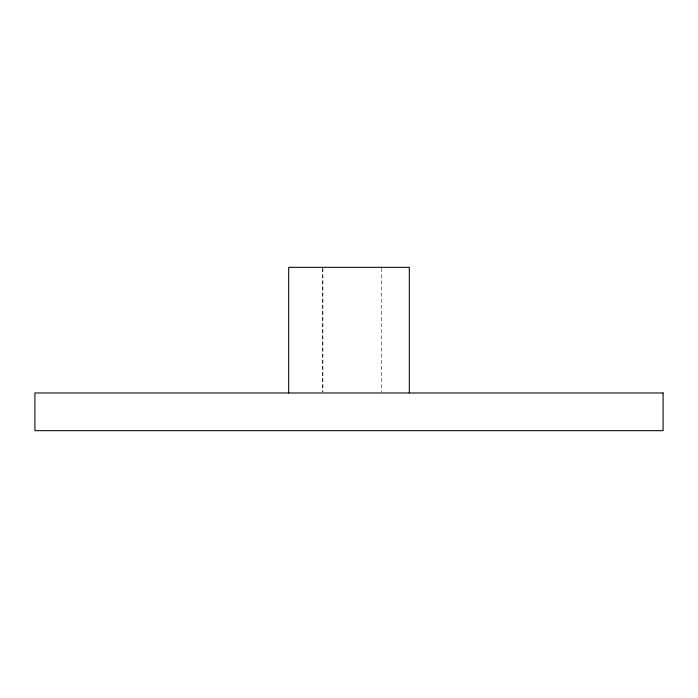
<?xml version="1.0" encoding="UTF-8"?>
<svg xmlns="http://www.w3.org/2000/svg" width="698" height="698" viewBox="0 0 698 698"><rect width="100%" height="100%" fill="white"/><g stroke="black" fill="none" stroke-linecap="round" stroke-linejoin="round"><path stroke-width="0.52" stroke-dasharray="3.49 2.62" d="M381.666 268.416L381.666 391.892M322.912 268.416L322.912 391.892M322.572 268.416L322.572 391.892"/><path stroke-width="1.05" d="M409.307 392.974L409.307 267.334L288.693 267.334L288.693 392.974M663.1 392.974L34.9 392.974L34.9 430.666L663.1 430.666L663.1 392.974"/></g></svg>
